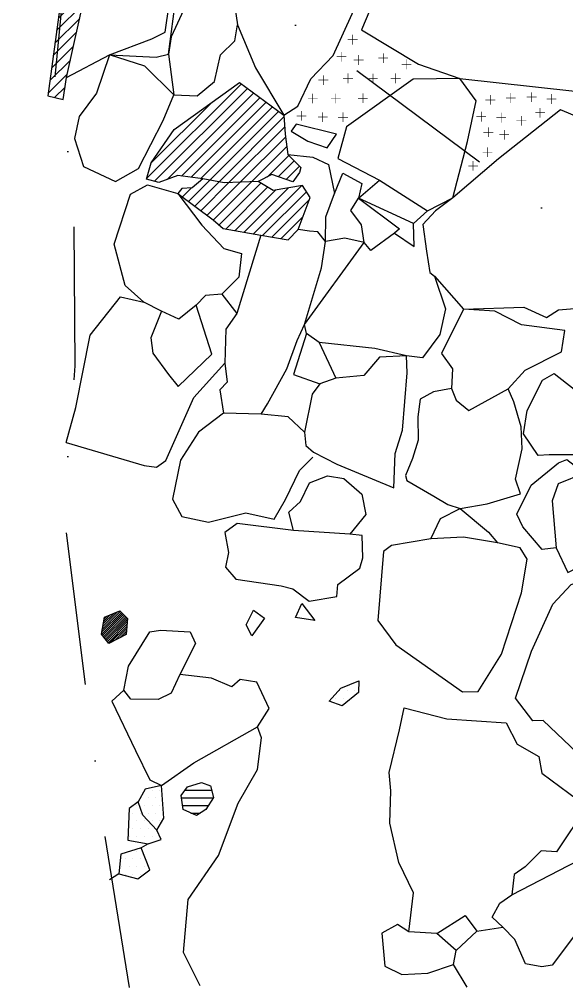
# Model space of a CAD drawing. Header units: metres. Extents: x -440 to -198, y -1730 to -1350.
# Drawn here: x -439.2 to -349.7, y -1729.8 to -1571.5 of the extents above; entities that cross this region are included whole.
import ezdxf

# ---------------------------------------------------------------- set-up
doc = ezdxf.new("R2010")
doc.units = ezdxf.units.M
doc.header["$LTSCALE"] = 25
doc.header["$MEASUREMENT"] = 0
doc.linetypes.add('STRICHPUNKTX2', pattern=[2, 1, -0.5, 0, -0.5])
doc.layers.get('0').update_dxf_attribs({"linetype": 'CONTINUOUS'})
for name, color, linetype in [('BEFUND', 1, 'CONTINUOUS'), ('BEFUNDSCHRAFF', 1, 'CONTINUOUS'), ('FEUER', 1, 'CONTINUOUS'), ('GRABUNGSGRENZE', 3, 'STRICHPUNKTX2'), ('KNOCHEN', 2, 'CONTINUOUS'), ('KNOCHENSCHRAFF', 2, 'CONTINUOUS'), ('STEINE', 4, 'CONTINUOUS'), ('STEINESCHRAFF', 4, 'CONTINUOUS')]:
    doc.layers.add(name, color=color, linetype=linetype)

# ---------------------------------------------------------------- blocks, each defined once
blk = doc.blocks.new('*X2')
at = {"color": 0}
for p, q in [((-431.7, -1563.07), (-428.06, -1559.43)), ((-431.42, -1561.03), (-429.32, -1558.92)), ((-431.15, -1558.98), (-430.57, -1558.41)), ((-431.98, -1565.12), (-426.96, -1560.1)), ((-432.25, -1567.16), (-427.41, -1562.32)), ((-432.53, -1569.21), (-427.86, -1564.54)), ((-432.81, -1571.25), (-428.31, -1566.75)), ((-433.09, -1573.3), (-428.81, -1569.02)), ((-433.36, -1575.34), (-429.32, -1571.3)), ((-433.64, -1577.38), (-429.83, -1573.57)), ((-433.92, -1579.43), (-430.33, -1575.85)), ((-434.19, -1581.47), (-430.84, -1578.12)), ((-434.47, -1583.52), (-431.35, -1580.4)), ((-433.42, -1584.24), (-431.72, -1582.53)), ((-418.39, -1597.49), (-402.88, -1581.98)), ((-417.07, -1597.94), (-401.86, -1582.73)), ((-415, -1597.63), (-400.85, -1583.48)), ((-412.68, -1597.09), (-399.83, -1584.24)), ((-417.67, -1595), (-407.66, -1584.99)), ((-411.11, -1597.29), (-398.82, -1584.99)), ((-409.54, -1597.48), (-397.8, -1585.74)), ((-408.04, -1597.75), (-396.79, -1586.49)), ((-406.55, -1598.03), (-395.94, -1587.41)), ((-404.92, -1598.16), (-395.83, -1589.07)), ((-403.09, -1598.1), (-395.69, -1590.7)), ((-401.26, -1598.03), (-395.48, -1592.26)), ((-398.69, -1597.24), (-395.16, -1593.71)), ((-396.88, -1597.19), (-394.28, -1594.59)), ((-395.58, -1597.66), (-393.4, -1595.48)), ((-412.53, -1600.47), (-411.07, -1599.01)), ((-411.52, -1601.23), (-408.04, -1597.75)), ((-410.51, -1601.98), (-406.55, -1598.03)), ((-409.49, -1602.74), (-404.92, -1598.16)), ((-408.48, -1603.49), (-403.09, -1598.1)), ((-407.47, -1604.25), (-401.26, -1598.03)), ((-406.53, -1605.08), (-399.71, -1598.25)), ((-405.43, -1605.75), (-398.61, -1598.92)), ((-402.43, -1606.28), (-395.17, -1599.02)), ((-400.92, -1606.54), (-393.01, -1598.63)), ((-403.93, -1606.01), (-397.32, -1599.4)), ((-399.42, -1606.8), (-392.26, -1599.64)), ((-397.91, -1607.06), (-391.77, -1600.92)), ((-396.4, -1607.32), (-392.85, -1603.77))]:
    blk.add_line(p, q, dxfattribs=at)
blk = doc.blocks.new('LB')
at = {"layer": 'FEUER', "const_width": 0.1}
for points in [[(0, 0), (0, -1.6)], [(-0.8, -0.8), (0.8, -0.8)]]:
    blk.add_lwpolyline(points, dxfattribs=at)
blk = doc.blocks.new('*X5')
at = {"color": 0}
for p, q in [((-386.875, -1681.25), (-386.875, -1681.25)), ((-385.625, -1681.25), (-385.625, -1681.25)), ((-384.375, -1681.25), (-384.375, -1681.25)), ((-383.75, -1680), (-383.75, -1680)), ((-387.5, -1682.5), (-387.5, -1682.5)), ((-386.25, -1682.5), (-386.25, -1682.5)), ((-385, -1682.5), (-385, -1682.5)), ((-419.375, -1698.75), (-419.375, -1698.75)), ((-418.125, -1698.75), (-418.125, -1698.75)), ((-417.5, -1697.5), (-417.5, -1697.5)), ((-416.875, -1698.75), (-416.875, -1698.75)), ((-416.25, -1697.5), (-416.25, -1697.5)), ((-420, -1700), (-420, -1700)), ((-418.75, -1700), (-418.75, -1700)), ((-417.5, -1700), (-417.5, -1700)), ((-416.25, -1700), (-416.25, -1700)), ((-420.625, -1701.25), (-420.625, -1701.25)), ((-419.375, -1701.25), (-419.375, -1701.25)), ((-418.125, -1701.25), (-418.125, -1701.25)), ((-416.875, -1701.25), (-416.875, -1701.25)), ((-415.625, -1701.25), (-415.625, -1701.25)), ((-421.25, -1702.5), (-421.25, -1702.5)), ((-420, -1702.5), (-420, -1702.5)), ((-418.75, -1702.5), (-418.75, -1702.5)), ((-417.5, -1702.5), (-417.5, -1702.5)), ((-416.25, -1702.5), (-416.25, -1702.5)), ((-421.25, -1705), (-421.25, -1705)), ((-420.625, -1703.75), (-420.625, -1703.75)), ((-420, -1705), (-420, -1705)), ((-419.375, -1703.75), (-419.375, -1703.75)), ((-418.75, -1705), (-418.75, -1705)), ((-418.125, -1703.75), (-418.125, -1703.75)), ((-417.5, -1705), (-417.5, -1705)), ((-416.875, -1703.75), (-416.875, -1703.75)), ((-418.125, -1706.25), (-418.125, -1706.25)), ((-420, -1707.5), (-420, -1707.5)), ((-421.875, -1708.75), (-421.875, -1708.75)), ((-420.625, -1708.75), (-420.625, -1708.75)), ((-419.375, -1708.75), (-419.375, -1708.75)), ((-422.5, -1710), (-422.5, -1710)), ((-421.875, -1711.25), (-421.875, -1711.25)), ((-421.25, -1710), (-421.25, -1710)), ((-420.625, -1711.25), (-420.625, -1711.25)), ((-420, -1710), (-420, -1710)), ((-419.375, -1711.25), (-419.375, -1711.25)), ((-418.75, -1710), (-418.75, -1710)), ((-329.375, -1718.75), (-329.375, -1718.75)), ((-321.875, -1718.75), (-321.875, -1718.75)), ((-320.625, -1718.75), (-320.625, -1718.75)), ((-319.375, -1718.75), (-319.375, -1718.75)), ((-318.125, -1718.75), (-318.125, -1718.75)), ((-331.25, -1720), (-331.25, -1720)), ((-330, -1720), (-330, -1720)), ((-328.75, -1720), (-328.75, -1720)), ((-325, -1720), (-325, -1720)), ((-323.75, -1720), (-323.75, -1720)), ((-322.5, -1720), (-322.5, -1720)), ((-321.25, -1720), (-321.25, -1720)), ((-320, -1720), (-320, -1720)), ((-318.75, -1720), (-318.75, -1720)), ((-317.5, -1720), (-317.5, -1720)), ((-335, -1722.5), (-335, -1722.5)), ((-333.75, -1722.5), (-333.75, -1722.5)), ((-333.125, -1721.25), (-333.125, -1721.25)), ((-332.5, -1722.5), (-332.5, -1722.5)), ((-331.875, -1721.25), (-331.875, -1721.25)), ((-331.25, -1722.5), (-331.25, -1722.5)), ((-330.625, -1721.25), (-330.625, -1721.25)), ((-330, -1722.5), (-330, -1722.5)), ((-329.375, -1721.25), (-329.375, -1721.25)), ((-328.75, -1722.5), (-328.75, -1722.5)), ((-328.125, -1721.25), (-328.125, -1721.25)), ((-327.5, -1722.5), (-327.5, -1722.5)), ((-326.875, -1721.25), (-326.875, -1721.25)), ((-326.25, -1722.5), (-326.25, -1722.5)), ((-321.875, -1721.25), (-321.875, -1721.25)), ((-320.625, -1721.25), (-320.625, -1721.25)), ((-320, -1722.5), (-320, -1722.5)), ((-319.375, -1721.25), (-319.375, -1721.25)), ((-318.75, -1722.5), (-318.75, -1722.5)), ((-318.125, -1721.25), (-318.125, -1721.25)), ((-316.875, -1721.25), (-316.875, -1721.25)), ((-335.625, -1723.75), (-335.625, -1723.75)), ((-334.375, -1723.75), (-334.375, -1723.75)), ((-333.125, -1723.75), (-333.125, -1723.75)), ((-331.875, -1723.75), (-331.875, -1723.75)), ((-330.625, -1723.75), (-330.625, -1723.75)), ((-329.375, -1723.75), (-329.375, -1723.75)), ((-328.125, -1723.75), (-328.125, -1723.75)), ((-326.875, -1723.75), (-326.875, -1723.75)), ((-336.25, -1725), (-336.25, -1725)), ((-335, -1725), (-335, -1725)), ((-333.75, -1725), (-333.75, -1725)), ((-332.5, -1725), (-332.5, -1725)), ((-331.25, -1725), (-331.25, -1725)), ((-325, -1725), (-325, -1725)), ((-323.75, -1725), (-323.75, -1725)), ((-322.5, -1725), (-322.5, -1725)), ((-321.25, -1725), (-321.25, -1725)), ((-318.75, -1727.5), (-318.75, -1727.5))]:
    blk.add_line(p, q, dxfattribs=at)
blk = doc.blocks.new('*X11')
at = {"color": 0}
for p, q in [((-425.73, -1672.01), (-422.33, -1668.61)), ((-425.7, -1671.62), (-422.51, -1668.44)), ((-425.62, -1671.19), (-422.69, -1668.26)), ((-425.54, -1670.75), (-423.15, -1668.36)), ((-425.46, -1670.32), (-423.74, -1668.6)), ((-425.57, -1672.2), (-422.15, -1668.78)), ((-425.42, -1672.4), (-421.97, -1668.96)), ((-425.37, -1669.88), (-424.34, -1668.85)), ((-425.29, -1669.45), (-424.93, -1669.09)), ((-425.26, -1672.6), (-421.79, -1669.13)), ((-425.1, -1672.79), (-421.61, -1669.3)), ((-424.95, -1672.99), (-421.5, -1669.54)), ((-424.79, -1673.19), (-421.54, -1669.93)), ((-424.63, -1673.38), (-421.57, -1670.32)), ((-424.22, -1673.32), (-421.61, -1670.72)), ((-423.47, -1672.93), (-421.65, -1671.11)), ((-422.73, -1672.54), (-421.69, -1671.5)), ((-421.98, -1672.15), (-421.73, -1671.89))]:
    blk.add_line(p, q, dxfattribs=at)
blk = doc.blocks.new('*X14')
at = {"color": 0}
for p, q in [((-412.71, -1698.75), (-407.5, -1698.75)), ((-412.09, -1697.5), (-407.75, -1697.5)), ((-412.51, -1700), (-408.29, -1700)), ((-411.13, -1701.25), (-409.62, -1701.25))]:
    blk.add_line(p, q, dxfattribs=at)

msp = doc.modelspace()

# ---------------------------------------------------------------- linework, layer by layer
at = {"layer": 'BEFUND'}
for points in [[(-409.64, -1729.49), (-412.33, -1724.04), (-411.61, -1715.39), (-406.66, -1708.17), (-403.4, -1699.62), (-400.24, -1694.13), (-399.62, -1688.94), (-400.28, -1687.16)], [(-410.22, -1701.65), (-412.41, -1700.68), (-412.76, -1698.39), (-411.69, -1696.97), (-409.4, -1696.26), (-407.92, -1696.77), (-407.47, -1698.7), (-408.69, -1700.64), (-410.22, -1701.65)], [(-418.11, -1706.27), (-419.28, -1706.94)], [(-422.95, -1711.16), (-424.43, -1712.17)]]:
    msp.add_lwpolyline(points, dxfattribs=at)
at = {"layer": 'GRABUNGSGRENZE', "flags": 128}
for points in [[(-421.19, -1729.78), (-425.54, -1702.76), (-431.95, -1651.76), (-430.04, -1628.09), (-430.27, -1596.23), (-433.72, -1585.19), (-431.04, -1556.59), (-435.47, -1556.12), (-435.3, -1541.77), (-437.4, -1504.87), (-439.18, -1349.7)], [(-199.84, -1709.44), (-230.15, -1691.91), (-256.04, -1674.98), (-435.3, -1541.77)]]:
    msp.add_lwpolyline(points, dxfattribs=at)
at = {"layer": 'KNOCHEN'}
msp.add_lwpolyline([(-424.54, -1673.49), (-425.76, -1671.97), (-425.25, -1669.22), (-422.76, -1668.2), (-421.49, -1669.43), (-421.74, -1672.02), (-424.54, -1673.49)], dxfattribs=at)
at = {"layer": 'STEINE'}
for points in [[(-403.52, -1572.34), (-400.58, -1579.37), (-395.96, -1587.11), (-393.67, -1585.68), (-391.52, -1581.16), (-387.91, -1577.39), (-384.79, -1570.58), (-378.22, -1556.84), (-380.5, -1551.85), (-382.53, -1548.49), (-385.69, -1547.01), (-390.37, -1551.89), (-397.2, -1556.52), (-400, -1558.3), (-400.16, -1562.11), (-402.96, -1566.59), (-404.03, -1569.03), (-403.52, -1572.34)], [(-368.69, -1550.75), (-378.42, -1561.68), (-383.27, -1573.17), (-373.96, -1578.78), (-367.2, -1581.13), (-342.47, -1583.85), (-335.44, -1581.01), (-333, -1580.6), (-329.84, -1578.52), (-326.48, -1576.69), (-327.49, -1572.87), (-336.14, -1568.9), (-344.94, -1564.05), (-352.31, -1559.01), (-354.65, -1557.02), (-358.82, -1555.03), (-368.69, -1550.75)], [(-431.47, -1580.96), (-424.45, -1577.26), (-417.52, -1574.62), (-415.33, -1573.55), (-414.72, -1569.02), (-415.32, -1564.24), (-415.07, -1560.88), (-415.98, -1556.81), (-421.17, -1554.51), (-425.14, -1554.2), (-426.92, -1559.9)], [(-434.53, -1583.96), (-432.04, -1584.58), (-431.47, -1580.96), (-428.36, -1566.97), (-426.92, -1559.9), (-431.04, -1558.22), (-434.53, -1583.96)], [(-424.45, -1577.26), (-416.81, -1577.62), (-414.83, -1577.16), (-413.55, -1567.6), (-412.88, -1565.41), (-415.07, -1560.88)], [(-402.96, -1566.59), (-404.54, -1564.65), (-404.48, -1562.11), (-405.45, -1561.55), (-409.27, -1563.22), (-414.37, -1574.31), (-414.83, -1577.16), (-413.92, -1583.83), (-410.1, -1583.99), (-407.3, -1581.6), (-406.33, -1577.27), (-403.99, -1574.99), (-403.52, -1572.34)], [(-423.45, -1597.97), (-419.73, -1595.84), (-415.7, -1588), (-413.92, -1583.83), (-418.7, -1579.14), (-424.45, -1577.26), (-426.59, -1583.51), (-429.39, -1587.33), (-430.16, -1590.94), (-428.69, -1595.52), (-423.45, -1597.97)], [(-372.46, -1602.75), (-368.34, -1600.67), (-365.93, -1591.41), (-364.5, -1584.8), (-367.2, -1581.13), (-374.83, -1581.22), (-385.73, -1589.05), (-387.11, -1594.24), (-380.34, -1597.76), (-372.46, -1602.75)], [(-409.2, -1597.53), (-413.27, -1597.01), (-416.38, -1598.13), (-418.41, -1597.57), (-417.64, -1594.92), (-413.87, -1589.48), (-403.18, -1581.76), (-395.96, -1587.11), (-395.76, -1590.21), (-395.3, -1593.57), (-393.17, -1595.71), (-393.42, -1596.52), (-394.49, -1598.05), (-397.9, -1596.83), (-400.14, -1597.99), (-405.69, -1598.19), (-409.2, -1597.53)], [(-366.57, -1618.84), (-356.7, -1618.5), (-353.04, -1620.23), (-351.05, -1618.96), (-347.79, -1618.66), (-345.04, -1616.06), (-344.27, -1612.04), (-343.2, -1606.45), (-344.01, -1602.58), (-340.49, -1595.97), (-340.39, -1593.42), (-342.83, -1588.02), (-347.76, -1587.51), (-350.71, -1586.24), (-360.85, -1594.27), (-368.34, -1600.67), (-371.14, -1602.76), (-373.23, -1604.99), (-372.62, -1609.37), (-372.11, -1612.83), (-371.35, -1613.44), (-366.57, -1618.84)], [(-393.92, -1588.58), (-394.74, -1589.75), (-392.04, -1591.39), (-388.89, -1592.46), (-387.36, -1590.22), (-393.92, -1588.58)], [(-395.3, -1593.57), (-391.23, -1593.98), (-388.64, -1595.21), (-387.67, -1599.94)], [(-382.8, -1607.93), (-386, -1607.22), (-389.16, -1607.78), (-389.1, -1603.76), (-387.67, -1599.94), (-386.3, -1596.63), (-383.19, -1598.32), (-383.76, -1600.71)], [(-421.01, -1600.06), (-418.26, -1598.54), (-413.27, -1599.91), (-409.36, -1605.11), (-405.75, -1608.93), (-402.9, -1609.75), (-403.31, -1613.61), (-406.11, -1616.41), (-408.76, -1616.61), (-410.29, -1618.19), (-413.14, -1620.47), (-415.94, -1619.2), (-418.84, -1617.72), (-421.89, -1614.97), (-423.66, -1608.2), (-421.01, -1600.06)], [(-409.2, -1597.53), (-410.93, -1599), (-412.61, -1599.1), (-413.27, -1599.91), (-407.48, -1604.25), (-405.85, -1605.67), (-399.74, -1606.75), (-395.26, -1607.52), (-393.63, -1605.84), (-391.64, -1600.6), (-392.91, -1598.61), (-397.7, -1599.47), (-400.14, -1597.99)], [(-372.46, -1602.75), (-374.75, -1604.84), (-383.76, -1600.71), (-380.34, -1597.76)], [(-377.04, -1605.7), (-377.86, -1606.41), (-381.73, -1609.26), (-382.8, -1607.93), (-383.25, -1605.08), (-384.98, -1602.69), (-383.76, -1600.71), (-377.04, -1605.7)], [(-377.86, -1606.41), (-374.65, -1608.6), (-374.75, -1604.84)], [(-399.74, -1606.75), (-403.62, -1619.57), (-405.41, -1622.11), (-405.62, -1627.66), (-405.21, -1630.76), (-406.43, -1632.03), (-405.83, -1635.85)], [(-399.67, -1636.01), (-398.6, -1634.33), (-395.44, -1628.58), (-393.75, -1623.96), (-392.58, -1621.36), (-389.82, -1612.1), (-389.16, -1607.78), (-390.38, -1606.2), (-391.75, -1606.09), (-393.63, -1605.84)], [(-371.35, -1613.44), (-369.52, -1618.79), (-370.44, -1623.01), (-373.3, -1626.83), (-375.89, -1626.47), (-381.08, -1625.29), (-390.19, -1624.31), (-392.23, -1622.84), (-392.58, -1621.36), (-382.8, -1607.93)], [(-406.11, -1616.41), (-403.62, -1619.57)], [(-431.53, -1640.66), (-429.95, -1634.91), (-427.6, -1623.11), (-422.65, -1616.85), (-418.84, -1617.72)], [(-415.94, -1619.2), (-417.67, -1623.52), (-417.37, -1626.02), (-414.78, -1629.53), (-413.25, -1631.52), (-407.75, -1626.23), (-410.29, -1618.19)], [(-366.57, -1618.84), (-370.19, -1626.12), (-368.41, -1628.61), (-368.57, -1631.82), (-367.76, -1633.75), (-365.72, -1635.43), (-359.31, -1631.88), (-356.51, -1628.83), (-350.55, -1625.83), (-350.04, -1622.32), (-357.11, -1621.4), (-361.48, -1619.2), (-366.57, -1618.84)], [(-392.23, -1622.84), (-394.37, -1629.55), (-390.05, -1631.08)], [(-390.19, -1624.31), (-387.45, -1630.12)], [(-392.35, -1641.16), (-391.08, -1642.23), (-387.31, -1644.17), (-378, -1648.04), (-377.74, -1642.44), (-376.57, -1638.63), (-375.79, -1629.27), (-375.89, -1626.47), (-380.32, -1626.72), (-380.32, -1626.72), (-382.87, -1629.67), (-387.45, -1630.12), (-390.05, -1631.08), (-391.32, -1632.76), (-392.6, -1638.97), (-392.35, -1641.16)], [(-431.53, -1640.66), (-418.81, -1644.39), (-416.78, -1644.7), (-415.25, -1643.58), (-410.66, -1633.3), (-405.62, -1627.66)], [(-345.22, -1638.41), (-348.43, -1642.68), (-352.6, -1642.67), (-354.38, -1642.77), (-356.77, -1639.21), (-356.16, -1635.44), (-353.66, -1630.46), (-351.77, -1629.39), (-348.52, -1631.94), (-346.64, -1634.23), (-345.22, -1638.41)], [(-368.57, -1631.82), (-371.47, -1632.37), (-373.66, -1633.54), (-374.07, -1636.44), (-374.02, -1640.26), (-374.94, -1643.26), (-376.07, -1646.06), (-375.86, -1646.87), (-371.44, -1649.42), (-369.15, -1650.8), (-367.11, -1651.46), (-362.74, -1650.7), (-357.29, -1649.03), (-358.1, -1646.64), (-356.98, -1641.7), (-357.18, -1638.09), (-358.34, -1634.02), (-359.31, -1631.88)], [(-392.6, -1638.97), (-395.24, -1636.47), (-399.67, -1636.01), (-405.83, -1635.85), (-409.9, -1638.95), (-412.86, -1643.53), (-414.14, -1649.94), (-412.61, -1652.74), (-408.29, -1653.66), (-402.18, -1652.14), (-397.55, -1653.16), (-395.66, -1649.96), (-393.42, -1645.23), (-391.23, -1643.04)], [(-351.45, -1657.89), (-353.74, -1658.14), (-356.89, -1654.43), (-357.85, -1652.39), (-355.51, -1647.61), (-351.08, -1643.95), (-349.7, -1643.44), (-346.8, -1645.68)], [(-394.35, -1655.05), (-395.16, -1652.05), (-393.22, -1650.27), (-391.74, -1647.27), (-388.79, -1646.1), (-386.14, -1646.51), (-383.19, -1649.11), (-382.54, -1652.42), (-385.18, -1655.62)], [(-351.45, -1657.89), (-349.52, -1661.91), (-339.48, -1656.73), (-338.87, -1655.21), (-341.41, -1650.47), (-343.85, -1645.74), (-345.73, -1645.28), (-346.8, -1645.68), (-351.13, -1647.41), (-352.1, -1650.21), (-351.45, -1657.89)], [(-371.95, -1656.4), (-370.37, -1653.09), (-367.11, -1651.46), (-362.49, -1655.29), (-361.01, -1657.07)], [(-394.35, -1655.05), (-403.56, -1653.92), (-405.59, -1655.39), (-404.99, -1658.65), (-405.5, -1661.04), (-403.82, -1662.98), (-396.39, -1664.11), (-394.46, -1664.57), (-391.81, -1666.6), (-387.28, -1665.85), (-387.13, -1663.86), (-383.51, -1661.22), (-383.05, -1659.49), (-383.15, -1655.88), (-385.18, -1655.62), (-394.35, -1655.05)], [(-366.61, -1656.15), (-371.95, -1656.4), (-378.37, -1657.51), (-379.69, -1658.47), (-380.57, -1669.77), (-377.62, -1673.74), (-366.74, -1681.44), (-364.19, -1681.34), (-360.37, -1675.24), (-357.1, -1665.21), (-356.18, -1659.72), (-357.35, -1657.89), (-361.01, -1657.07), (-366.61, -1656.15)], [(-336.14, -1668.59), (-336.45, -1671.65), (-342.11, -1682.74), (-342.57, -1684.16), (-345.42, -1688.74), (-348.02, -1691.38), (-353.56, -1686.13), (-355.24, -1686.18), (-358.09, -1682.47), (-355.48, -1674.78), (-352.01, -1667.1), (-349.01, -1663.85), (-345.19, -1662.63), (-342.95, -1662.28), (-342.39, -1661.36), (-341.12, -1662.13), (-340.36, -1664.47), (-338.93, -1665.54)], [(-394.05, -1669.25), (-393.03, -1666.96), (-390.9, -1669.76), (-394.05, -1669.25)], [(-401.18, -1672.24), (-402.1, -1670.46), (-400.92, -1668.07), (-399.09, -1669.4), (-401.18, -1672.24)], [(-412.94, -1678.59), (-414.37, -1681.65), (-416.51, -1682.66), (-420.99, -1682.61), (-422.11, -1681.13), (-421.34, -1677.21), (-417.87, -1671.62), (-416.09, -1671.31), (-411.26, -1671.62), (-410.39, -1673.51), (-412.94, -1678.59)], [(-422.11, -1681.13), (-424.09, -1682.96), (-420.18, -1691), (-417.85, -1695.79), (-415.97, -1696.71), (-410.67, -1693.05), (-400.28, -1687.16), (-398.34, -1684.16), (-400.38, -1679.83), (-403.07, -1679.42), (-404.45, -1680.59), (-407.8, -1679.16), (-412.94, -1678.59)], [(-388.57, -1682.94), (-386.64, -1680.81), (-383.68, -1679.64), (-383.73, -1681.52), (-386.43, -1683.71), (-388.57, -1682.94)], [(-375.53, -1720.67), (-374.76, -1714.31), (-377.15, -1709.32), (-378.62, -1702.9), (-378.46, -1697.61), (-378.76, -1694.61), (-377.07, -1687.64), (-376.31, -1684.03), (-369.29, -1685.81), (-359.62, -1686.49), (-357.79, -1689.95), (-354.28, -1691.99), (-353.77, -1694.74), (-346.4, -1700.19), (-351.39, -1707.56), (-353.89, -1707.41), (-356.49, -1710.05), (-358.32, -1711.27), (-358.68, -1714.63)], [(-416.74, -1704.04), (-415.56, -1702.05), (-415.97, -1696.71), (-418.61, -1697.32), (-419.78, -1699.4)], [(-421.47, -1705.66), (-418.11, -1706.27), (-416.02, -1705.56), (-416.74, -1704.04), (-419.02, -1701.59), (-419.78, -1699.4), (-421.26, -1700.47), (-421.47, -1705.66)], [(-422.95, -1711.16), (-419.8, -1711.97), (-417.86, -1710.5), (-419.28, -1706.94), (-422.59, -1707.95), (-422.95, -1711.16)], [(-360.16, -1719.92), (-361.89, -1718.24), (-360.66, -1716), (-358.68, -1714.63), (-347.83, -1708.99), (-344.68, -1708.49), (-342.59, -1712.97), (-343.72, -1714.9), (-344.68, -1716.27), (-352.07, -1726.09), (-353.8, -1726.39), (-356.45, -1725.88), (-358.18, -1721.91), (-360.16, -1719.92)], [(-370.95, -1720.93), (-366.32, -1717.98), (-364.38, -1720.53)], [(-367.8, -1723.73), (-370.95, -1720.93), (-375.53, -1720.67), (-377.36, -1719.45), (-379.96, -1720.87), (-379.45, -1726.26), (-376.66, -1727.64), (-372.43, -1727.44), (-368.21, -1726.02)], [(-365.97, -1729.69), (-368.21, -1726.02), (-367.8, -1723.73), (-364.38, -1720.53), (-360.16, -1719.92)]]:
    msp.add_lwpolyline(points, dxfattribs=at)

# ---------------------------------------------------------------- block references
at = {"layer": 'BEFUNDSCHRAFF'}
msp.add_blockref('*X14', (0, 0), dxfattribs=at)
at = {"layer": 'FEUER'}
for name, p in [('*X2', (0, 0)), ('LB', (-384.7, -1573.99)), ('LB', (-386.53, -1576.78)), ('LB', (-383.73, -1577.3)), ('LB', (-379.71, -1577)), ('LB', (-375.9, -1578.02)), ('LB', (-389.49, -1580.6)), ('LB', (-385.47, -1580.3)), ('LB', (-381.39, -1580.35)), ('LB', (-377.68, -1580.31)), ('LB', (-391.22, -1583.6)), ('LB', (-387.45, -1583.6)), ('LB', (-383.03, -1583.56)), ('LB', (-362.21, -1583.83)), ('LB', (-358.85, -1583.53)), ('LB', (-355.44, -1583.38)), ('LB', (-352.19, -1583.69)), ('LB', (-354.07, -1585.93)), ('LB', (-393.06, -1586.45)), ('LB', (-389.59, -1586.65)), ('LB', (-386.29, -1586.66)), ('LB', (-363.69, -1586.58)), ('LB', (-360.43, -1586.73)), ('LB', (-357.13, -1587.25)), ('LB', (-362.52, -1589.12)), ('LB', (-359.93, -1589.53)), ('LB', (-362.68, -1592.38)), ('LB', (-365.02, -1594.62))]:
    msp.add_blockref(name, p, dxfattribs=at)
at = {"layer": 'KNOCHENSCHRAFF'}
msp.add_blockref('*X11', (0, 0), dxfattribs=at)
at = {"layer": 'STEINESCHRAFF'}
msp.add_blockref('*X5', (0, 0), dxfattribs=at)

doc.saveas('drawing.dxf')
